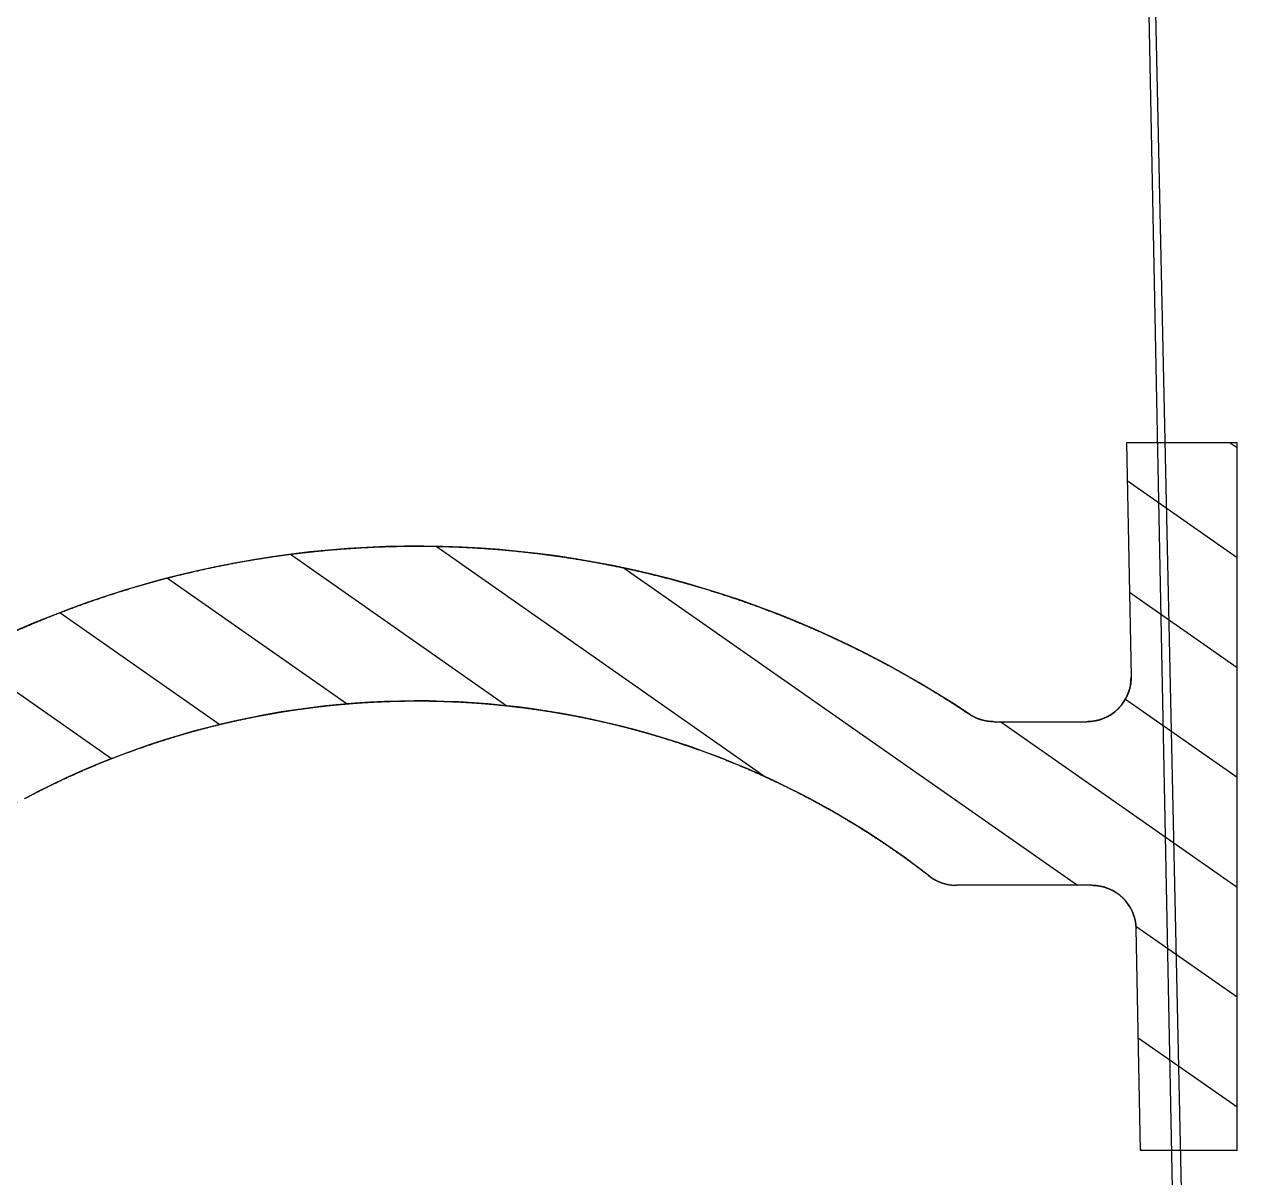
# Model space of a CAD drawing. Header units: millimetres. Extents: x 63 to 648, y -930 to -271.
# Drawn here: x 78.18 to 105.71, y -773.25 to -747.17 of the extents above; entities that cross this region are included whole.
import ezdxf

# ---------------------------------------------------------------- set-up
doc = ezdxf.new("R2010")
doc.units = ezdxf.units.MM
doc.header["$LTSCALE"] = 16.335
doc.layers.get('0').update_dxf_attribs({"linetype": 'CONTINUOUS'})
doc.layers.add('7_ALL_FEATURES', color=7, linetype='CONTINUOUS')

msp = doc.modelspace()

# ---------------------------------------------------------------- hatches: boundary and pattern name
at = {"linetype": 'Continuous'}
h = msp.add_hatch(dxfattribs=at)
h.set_pattern_fill('DEFAULT__5', color=2, scale=2.035091020899999, angle=325, style=0, pattern_type=0)
h.set_pattern_definition([(325, (139.363785591519, -1220.12750012733), (1.1672802554, 1.667048970099999), [])])
edge = h.paths.add_edge_path()
edge.add_line((105.587668082519, -756.6300487242299), (103.088315860219, -756.6300487242299))
edge.add_line((105.587668082519, -772.6300487242299), (105.587668082519, -756.6300487242299))
edge.add_line((105.587668082519, -772.6300487242299), (103.404483524819, -772.6300487242299))
edge.add_line((103.404483524819, -772.6300487242299), (103.305387403819, -767.6151844194297))
edge.add_spline(control_points=[(102.305720030019, -766.6349410510298), (102.882307134419, -766.6350203000297), (103.2939958652189, -767.0387096412301), (103.305387399719, -767.6151842098297)], knot_values=[0, 0, 0, 0, 1, 1, 1, 1], weights=[1, 0.8094038812999999, 0.8094038812999999, 1], degree=3, periodic=0)
edge.add_line((102.305719587719, -766.63494105093), (99.24475717931898, -766.6345216905299))
edge.add_spline(control_points=[(98.63256418691898, -766.4251239873298), (98.80941454901901, -766.5620964995301), (99.02106650291898, -766.6344910442298), (99.244757179319, -766.6345216905299)], knot_values=[0, 0, 0, 0, 1, 1, 1, 1], weights=[1, 0.9641504702, 0.9641504702, 1], degree=3, periodic=0)
edge.add_spline(control_points=[(78.178319289519, -764.67748008273), (84.94295577091899, -761.08202182613), (92.57593004321899, -761.7341955450297), (98.63256418691898, -766.4251239873298)], knot_values=[0, 0, 0, 0, 1, 1, 1, 1], weights=[1, 0.8932404839, 0.8932404839, 1], degree=3, periodic=0)
edge.add_spline(control_points=[(73.90662707681896, -764.9997829996299), (73.98773077811899, -765.09911211293), (74.16617850841898, -765.2743316933299), (74.498450171719, -765.4690869821299), (74.862216303619, -765.5772263559298), (75.22390198371899, -765.61405389133), (75.58470191001899, -765.6005729175299), (75.95990905411898, -765.54518009203), (76.35885771731898, -765.4492450518298), (76.79202414691899, -765.30986827443), (77.25661292571898, -765.12656596673), (77.731526639219, -764.9087829807298), (78.03058321681898, -764.75600271243), (78.17831917701899, -764.6774798710301)], knot_values=[0, 0, 0, 0, 0.0909090909, 0.1818181818, 0.2727272727, 0.3636363636, 0.4545454545000001, 0.5454545455, 0.6363636364000002, 0.7272727273, 0.8181818181999997, 0.9090909091, 1, 1, 1, 1], degree=3, periodic=0)
edge.add_line((73.33697767181899, -764.3021244957297), (73.90662657281898, -764.9997834111299))
edge.add_spline(control_points=[(73.420149902919, -763.5890144521298), (73.181965568719, -763.7715676733297), (73.14721342361898, -764.0696444151298), (73.337013281719, -764.3020954197298)], knot_values=[0, 0, 0, 0, 1, 1, 1, 1], weights=[1, 0.7974243625000002, 0.7974243625000002, 1], degree=3, periodic=0)
edge.add_spline(control_points=[(73.42017968231899, -763.58905330653), (81.32089908251899, -757.5336518030298), (91.27030989841899, -757.21983844133), (99.53693118471901, -762.7653074852299)], knot_values=[0, 0, 0, 0, 1, 1, 1, 1], weights=[1, 0.8749848604, 0.8749848604, 1], degree=3, periodic=0)
edge.add_spline(control_points=[(100.094020725819, -762.93485505233), (99.894141229019, -762.93485505233), (99.702921599119, -762.87665826233), (99.53693118471901, -762.7653074852299)], knot_values=[0, 0, 0, 0, 1, 1, 1, 1], weights=[1, 0.9711163743, 0.9711163743, 1], degree=3, periodic=0)
edge.add_line((100.094020725819, -762.93485505233), (102.192946155219, -762.93485505233))
edge.add_spline(control_points=[(103.192750979819, -761.9150987197299), (103.204506087319, -762.5099871234298), (102.787951257819, -762.93485471403), (102.192946723819, -762.93485505233)], knot_values=[0, 0, 0, 0, 1, 1, 1, 1], weights=[1, 0.8000581478, 0.8000581478, 1], degree=3, periodic=0)
edge.add_line((103.088315860219, -756.6300487242299), (103.1927509741189, -761.91509843013))

# ---------------------------------------------------------------- linework, layer by layer
at = {"color": 7, "linetype": 'Continuous'}
for p, q in [((105.587668082519, -756.6300487242299), (103.088315860219, -756.6300487242299)), ((103.088315860219, -756.6300487242299), (103.192750974119, -761.91509843013)), ((103.088315860219, -756.6300487242299), (103.192750974119, -761.91509843013)), ((105.587668082519, -756.6300487242299), (103.088315860219, -756.6300487242299)), ((105.587668082519, -772.6300487242299), (105.587668082519, -756.6300487242299)), ((105.587668082519, -772.6300487242299), (105.587668082519, -756.6300487242299)), ((100.094020725819, -762.93485505233), (102.192946155219, -762.93485505233)), ((100.094020725819, -762.93485505233), (102.192946155219, -762.93485505233)), ((102.305719587719, -766.63494105093), (99.244757179319, -766.6345216905299)), ((102.305719587719, -766.63494105093), (99.244757179319, -766.6345216905299)), ((103.404483524819, -772.6300487242299), (103.305387403819, -767.61518441943)), ((103.404483524819, -772.6300487242299), (103.305387403819, -767.61518441943)), ((105.587668082519, -772.6300487242299), (103.404483524819, -772.6300487242299)), ((105.587668082519, -772.6300487242299), (103.404483524819, -772.6300487242299))]:
    msp.add_line(p, q, dxfattribs=at)
for centre, radius, start, end in [((87.05255456911897, -781.3757465052299), 22.41, 56.14524187889948, 127.4678810824021), ((102.192946155219, -761.93485505233), 1, 270.0000325773999, 1.132028128696514), ((87.05340397601898, -781.37541324243), 18.91, 52.24183185800121, 117.9910007891004), ((100.094020725819, -761.93485505233), 1, 236.1452418788995, 270), ((99.24489418211901, -765.6345216999299), 1, 232.2418318580012, 269.9921503179004), ((102.305582584919, -767.63494104153), 1, 1.132056727996402, 89.99212498000038)]:
    msp.add_arc(centre, radius, start, end, dxfattribs=at)
for points, knots in [([(73.42017968231899, -763.58905330653), (73.44720335209837, -763.5683413735622), (73.50138461272213, -763.527010536284), (73.58299753621348, -763.4653409727747), (73.66500985550636, -763.4039561207514), (73.74742044692672, -763.3428593510037), (73.8302281810223, -763.2820540122127), (73.91343188724625, -763.2215434584265), (73.99703036241108, -763.1613310401583), (74.08102236891962, -763.1014201067738), (74.16540663479768, -763.0418140054201), (74.25018185377314, -762.9825160805404), (74.33534668494885, -762.923529673703), (74.42089975305612, -762.8648581231224), (74.50683964793296, -762.8065047630184), (74.59316492481048, -762.7484729234302), (74.6798741041855, -762.6907659299998), (74.76696567145218, -762.6333871028336), (74.8544380775597, -762.576339757317), (74.94228973787068, -762.5196272018206), (75.03051903338411, -762.4632527394821), (75.11912430965846, -762.4072196659604), (75.20810387739607, -762.3515312701358), (75.29745601199429, -762.2961908327738), (75.38717895399675, -762.2412016271328), (75.47727090855945, -762.1865669174325), (75.56773004601335, -762.1322899594566), (75.65855450128349, -762.0783739991778), (75.74974237424578, -762.0248222728142), (75.8412917298352, -761.9716380067131), (75.93320059760904, -761.918824415842), (76.0254669722855, -761.8663847045106), (76.11808881349648, -761.8143220652865), (76.21106404579649, -761.7626396785628), (76.30439055875576, -761.711340712202), (76.39806620714806, -761.6604283212602), (76.49208881096501, -761.6099056474966), (76.5864561551014, -761.559775818125), (76.68116599015919, -761.5100419469484), (76.77621603166484, -761.4607071321435), (76.87160396099686, -761.411774457455), (76.9673274247952, -761.3632469903141), (77.0633840354748, -761.3151277822943), (77.15977137107512, -761.2674198682222), (77.25648697563778, -761.2201262661378), (77.35352835900028, -761.1732499762693), (77.45089299734171, -761.1267939812122), (77.54857833269271, -761.0807612446079), (77.64658177389032, -761.0351547119517), (77.74490069595383, -760.9899773089111), (77.84353244075506, -760.9452319415411), (77.94247431687828, -760.9009214956938), (78.04172359992631, -760.857048836445), (78.14127753271293, -760.813616808031), (78.24113332538124, -760.7706282327756), (78.34128815561175, -760.7280859112497), (78.44173916875872, -760.6859926213269), (78.54248347828721, -760.6443511185385), (78.64351816551871, -760.6031641342103), (78.74484028046585, -760.5624343767897), (78.84644684146141, -760.5221645298265), (78.9483348357949, -760.4823572527314), (79.05050121966322, -760.443015179397), (79.15294291871004, -760.4041409185946), (79.25565682808293, -760.3657370530416), (79.358639812767, -760.3278061391285), (79.46188870758651, -760.2903507061671), (79.56540031797223, -760.2533732566528), (79.6691714198814, -760.2168762654447), (79.7731987602149, -760.1808621794085), (79.87747905678947, -760.1453334162428), (79.98200899943474, -760.1102923663225), (80.08678524922684, -760.0757413890956), (80.19180443971194, -760.0416828156765), (80.29706317673102, -760.0081189465827), (80.40255803879651, -759.9750520516902), (80.50828557769063, -759.9424843706183), (80.61424231845697, -759.9104181115291), (80.72042475994392, -759.878855450967), (80.8268293750838, -759.8477985335205), (80.9334526113802, -759.8172494717295), (81.04029089106297, -759.7872103453087), (81.14734061146763, -759.757683200597), (81.25459814569801, -759.7286700511448), (81.36205984268517, -759.7001728763346), (81.46972202775056, -759.672193621757), (81.57758100289468, -759.6447341982723), (81.68563304726689, -759.6177964822954), (81.79387441753673, -759.5913823149714), (81.90230134823148, -759.565493501897), (82.0109100524034, -759.5401318134329), (82.11969672174365, -759.51529898338), (82.22865752707766, -759.490996709221), (82.3377886190677, -759.4672266525226), (82.44708612817271, -759.4439904367605), (82.55654616554654, -759.4212896491564), (82.6661648232076, -759.3991258390123), (82.7759381744554, -759.3775005177259), (82.88586227461887, -759.3564151588016), (82.9959331612608, -759.3358711977908), (83.10614685464051, -759.3158700307692), (83.21649935833653, -759.2964130157926), (83.32698665959293, -759.277501471731), (83.4376047297693, -759.2591366776511), (83.54834952497737, -759.2413198737603), (83.65921698643797, -759.2240522600277), (83.77020304098413, -759.2073349967043), (83.88130360156131, -759.1911692037456), (83.99251456772944, -759.1755559608166), (84.10383182616602, -759.160496306716), (84.21525125119975, -759.1459912403069), (84.32676870517484, -759.1320417182108), (84.43838003916146, -759.118648657351), (84.5500810932855, -759.1058129323482), (84.66186769734647, -759.0935353769181), (84.77373567131573, -759.0818167830149), (84.88568082584248, -759.0706579009657), (84.9976989627293, -759.0600594391376), (85.10978587551571, -759.0500220639846), (85.22193735000207, -759.0405464001731), (85.33414916469305, -759.0316330294646), (85.44641709152141, -759.023282492016), (85.55873689615537, -759.0154952852955), (85.67110433863127, -759.0082718642698), (85.78351517385612, -759.0016126414184), (85.89596515224699, -758.9955179867748), (86.00845002008786, -758.9899882270985), (86.1209655202415, -758.9850236472518), (86.23350739249477, -758.9806244885128), (86.34607137429822, -758.9767909499394), (86.4586532011835, -758.9735231873336), (86.57124860732387, -758.9708213138055), (86.68385332612768, -758.9686853997368), (86.79646309062896, -758.9671154722442), (86.90907363423372, -758.9661115157048), (87.02168069104924, -758.9656734718992), (87.13427999661177, -758.9658012395558), (87.24686728829477, -758.9664946742106), (87.35943830590315, -758.9677535892325), (87.4719887921757, -758.9695777548627), (87.58451449332183, -758.9719668986397), (87.69701115967453, -758.9749207058233), (87.80947454598187, -758.9784388185403), (87.92190041221544, -758.982520836875), (88.03428452383989, -758.9871663185265), (88.14662265258434, -758.9923747782543), (88.25891057673999, -758.9981456894823), (88.37114408188032, -759.0044784830908), (88.48331896133222, -759.0113725476554), (88.59543101660051, -759.0188272303375), (88.70747605797771, -759.026841836675), (88.81944990503801, -759.0354156299514), (88.93134838714622, -759.0445478326044), (89.04316734394233, -759.0542376256519), (89.15490262598423, -759.0644841487523), (89.26655009509332, -759.0752865006667), (89.37810562492768, -759.0866437396539), (89.48956510143871, -759.0985548828182), (89.60092442341958, -759.1110189074147), (89.712179502948, -759.1240347502642), (89.82332626601789, -759.1376013078007), (89.93436065277037, -759.1517174373454), (90.0452786182336, -759.1663819560185), (90.15607613258167, -759.1815936421485), (90.26674918185608, -759.1973512341012), (90.37729376806998, -759.2136534326233), (90.48770591015156, -759.2304988984405), (90.5979816439479, -759.2478862548415), (90.70811702298747, -759.265814086744), (90.81810811878003, -759.2842809410909), (90.92795102138462, -759.3032853273379), (91.03764183970611, -759.3228257175722), (91.14717670203365, -759.3429005468342), (91.25655175639034, -759.36350821389), (91.36576317117631, -759.3846470800382), (91.47480713524233, -759.406315471689), (91.58367985860619, -759.4285116784866), (91.69237757274121, -759.4512339550823), (91.80089653101743, -759.4744805206896), (91.90923300904008, -759.4982495599281), (92.01738330509993, -759.5225392224975), (92.12534374057427, -759.5473476241579), (92.23311066023236, -759.5726728469765), (92.34068043281856, -759.5985129390609), (92.44804945111535, -759.6248659156342), (92.55521413249355, -759.6517297593278), (92.66217091932057, -759.6791024199217), (92.76891627922497, -759.7069818152647), (92.87544670542327, -759.7353658315893), (92.98175871710077, -759.7642523237881), (93.08784885985735, -759.7936391157345), (93.19371370584676, -759.8235240005577), (93.2993498541507, -759.8539047417136), (93.4047539311424, -759.884779072383), (93.50992259089688, -759.9161446962843), (93.61485251513187, -759.9479992888153), (93.71954041409427, -759.9803404957555), (93.8239830262474, -760.013165935558), (93.92817711891843, -760.0464731983424), (94.0321194883147, -760.0802598474176), (94.13580696027734, -760.1145234180727), (94.23923638985097, -760.149261420376), (94.34240466225634, -760.184471336974), (94.4453086924221, -760.2201506260991), (94.5479454260373, -760.2562967191978), (94.65031183891205, -760.292907024415), (94.75240493799878, -760.3299789241232), (94.85422176100431, -760.3675097776621), (94.95575937699682, -760.4054969201718), (95.05701488653774, -760.4439376637347), (95.1579854215831, -760.4828292982365), (95.25866814622172, -760.5221690906358), (95.35906025642046, -760.5619542863561), (95.45915898025659, -760.6021821095931), (95.55896157833378, -760.6428497632967), (95.65846534370947, -760.6839544301346), (95.75766760232526, -760.7254932723686), (95.85656571264909, -760.7674634333331), (95.95515706642192, -760.8098620364663), (96.0534390884961, -760.8526861867743), (96.15140923693075, -760.8959329710927), (96.24906500319582, -760.9395994583982), (96.34640391235068, -760.9836827000748), (96.44342352297119, -761.0281797308756), (96.54012142761718, -761.0730875686852), (96.63649525232242, -761.1184032158894), (96.73254265742273, -761.1641236586604), (96.82826133699108, -761.2102458686047), (96.92364901941814, -761.2567668022396), (97.01870346707535, -761.3036834020716), (97.11342247673508, -761.3509925965665), (97.2078038793863, -761.3986913009707), (97.30184554028745, -761.4467764178205), (97.39554535920043, -761.4952448369133), (97.488901270496, -761.5440934357588), (97.58191124253173, -761.5933190811209), (97.67457327852412, -761.6429186279422), (97.76688541627354, -761.6928889204173), (97.8588457278235, -761.7432267929516), (97.9504523199461, -761.7939290697897), (98.04170333393778, -761.8449925657098), (98.13259694551991, -761.8964140868708), (98.22313136506787, -761.9481904305687), (98.31330483742174, -762.000318386184), (98.40311564192326, -762.0527947353733), (98.4925620923206, -762.105616252597), (98.58164253697979, -762.1587797052084), (98.67035535838266, -762.2122818545542), (98.7586989735992, -762.2661194557115), (98.84667183375666, -762.3202892584461), (98.93427242450052, -762.3747880069911), (99.021499265449, -762.4296124411745), (99.10835091018141, -762.484759296467), (99.19482594720108, -762.5402253042348), (99.28092299647774, -762.5960071915938), (99.36664071997798, -762.6521016873398), (99.45197778394282, -762.7085054980365), (99.508655981867, -762.7463397284292), (99.53693118471901, -762.7653074852299)], [0, 0, 0, 0, 0.1021438498413641, 0.2044364979949241, 0.3068772018064783, 0.4094652105040625, 0.512199764701625, 0.6150800966822034, 0.7181054308083838, 0.8212749824545946, 0.924587959432692, 1.02804356055118, 1.131640976911967, 1.235379390903176, 1.339257976935326, 1.443275901030368, 1.547432321020072, 1.651726386322339, 1.756157238435399, 1.86072401044787, 1.96542582742057, 2.070261806106194, 2.175231055259963, 2.280332675379252, 2.385565759093766, 2.490929390639391, 2.596422646464031, 2.702044595046565, 2.807794296518089, 2.913670803414774, 3.019673160163812, 3.125800403350654, 3.232051561627871, 3.338425655873873, 3.44492169911408, 3.551538696527253, 3.658275645726472, 3.765131536543937, 3.87210535118682, 3.979196064111676, 4.086402642310186, 4.193724045210128, 4.301159224780566, 4.40870712550222, 4.516366684335124, 4.624136831080168, 4.732016488068651, 4.840004570554896, 4.948099986226299, 5.056301636027864, 5.164608413477852, 5.273019205224459, 5.381532890704531, 5.490148342608902, 5.598864426519771, 5.707680001550388, 5.816593919576503, 5.925605025962998, 6.034712159515067, 6.143914152335437, 6.253209829894839, 6.362598011442959, 6.472077509507463, 6.581647130429548, 6.691305674448681, 6.801051935297947, 6.910884700775589, 7.020802752383591, 7.13080486602243, 7.240889811285766, 7.351056352012699, 7.461303246481336, 7.571629246981611, 7.682033100319997, 7.792513547692395, 7.903069324928828, 8.013699162396899, 8.124401785172855, 8.235175912960807, 8.346020260612644, 8.456933537698864, 8.567914448818758, 8.678961693724302, 8.790073967308185, 8.90124995983064, 9.01248835685915, 9.12378783930852, 9.235147083885684, 9.346564762613246, 9.458039543413353, 9.569570090015326, 9.681155062044297, 9.792793115115668, 9.904482900738728, 10.01622306696289, 10.12801225792936, 10.23984911393555, 10.35173227219112, 10.4636603659851, 10.57563202575588, 10.68764587830533, 10.79970054749849, 10.91179465416225, 11.02392681594043, 11.13609564793287, 11.2482997623829, 11.36053776885513, 11.47280827436042, 11.5851098835628, 11.69744119868678, 11.8098008198793, 11.92218734490835, 12.03459936982913, 12.14703548848973, 12.25949429306296, 12.37197437405545, 12.48447432029129, 12.59699271910367, 12.70952815640636, 12.82207921687524, 12.93464448396144, 13.04722254001884, 13.15981196671475, 13.2724113443997, 13.38501925287515, 13.49763427146991, 13.61025497882524, 13.72287995293771, 13.83550777196152, 13.94813701335496, 14.06076625466483, 14.17339407368729, 14.28601904783846, 14.39863975512878, 14.5112547737253, 14.62386268232186, 14.73646205991145, 14.84905148655283, 14.96162954274227, 15.07419480978283, 15.18674587025582, 15.29928130749675, 15.41179970635946, 15.52429965250157, 15.63677973355551, 15.7492385381928, 15.86167465683189, 15.97408668169232, 16.08647320677118, 16.19883282795427, 16.31116414309005, 16.42346575235092, 16.53573625786349, 16.6479742642813, 16.76017837866495, 16.87234721069697, 16.98447937248592, 17.09657347913766, 17.20862814830416, 17.32064200085748, 17.4326136605879, 17.54454175447434, 17.65642491263987, 17.76826176871605, 17.88005095961067, 17.99179112583915, 18.10348091150595, 18.21511896457461, 18.32670393654371, 18.43823448318456, 18.54970926399906, 18.66112694276671, 18.77248618730624, 18.88378566975185, 18.99502406681893, 19.10620005933148, 19.21731233294627, 19.32835957781144, 19.43934048891826, 19.55025376600542, 19.66109811369789, 19.77187224146135, 19.88257486420477, 19.99320470169702, 20.1037604789729, 20.21424092633834, 20.32464477971755, 20.43497078022471, 20.54521767461726, 20.65538421541063, 20.7654691605839, 20.87547127426132, 20.98538932590267, 21.09522209136804, 21.20496835221004, 21.31462689614592, 21.4241965171206, 21.53367601520303, 21.64306419674351, 21.75235987432838, 21.86156186712685, 21.97066900066355, 22.07968010714176, 22.18859402510616, 22.29740960008024, 22.40612568402925, 22.51474113596624, 22.62325482142626, 22.73166561314852, 22.8399723905815, 22.94817404034777, 23.05626945607515, 23.16425753853104, 23.27213719558654, 23.37990734229339, 23.48756690115258, 23.59511480182743, 23.70254998141056, 23.80987138436125, 23.91707796246523, 24.0241686754093, 24.13114249007249, 24.23799838084371, 24.34473533006886, 24.45135232753475, 24.55784837078912, 24.66422246495299, 24.770473623228, 24.87660086644504, 24.98260322323192, 25.08847973010237, 25.19422943163615, 25.29985138013123, 25.40534463597252, 25.51070826755824, 25.61594135124503, 25.72104297136145, 25.82601222046763, 25.93084819922732, 26.03555001616857, 26.1401167882278, 26.24454764032106, 26.34884170565694, 26.45299812554196, 26.55701604962652, 26.66089463570798, 26.76463304971267, 26.86823046607172, 26.97168606725185, 27.07499904417774, 27.17816859590433, 27.28119392993514, 27.38407426195579, 27.48680881609874, 27.5893968247207, 27.69183752865446, 27.7941301767832, 27.89627402657055, 27.89627402657055, 27.89627402657055, 27.89627402657055]), ([(103.192750979819, -761.9150987197299), (103.19282462599, -761.918825716962), (103.1929304844673, -761.9262979164627), (103.192963704493, -761.9375330963898), (103.192869977649, -761.9488195441435), (103.192647578152, -761.9601554214292), (103.1922948063318, -761.9715388578497), (103.1918099912343, -761.9829679214096), (103.1911914919022, -761.9944406266771), (103.1904376987273, -762.0059549329306), (103.1895470369583, -762.0175087451812), (103.1885179668275, -762.029099914222), (103.1873489868879, -762.0407262373735), (103.1860386353092, -762.0523854589601), (103.1845854917722, -762.0640752709573), (103.1829881799398, -762.0757933138325), (103.1812453686654, -762.0875371771006), (103.1793557747553, -762.0993044004744), (103.1773181644406, -762.1110924747132), (103.1751313549003, -762.1228988425613), (103.1727942174602, -762.1347209002142), (103.1703056775381, -762.1465559979664), (103.1676647189042, -762.158401442154), (103.1648703829037, -762.1702544958794), (103.161921772612, -762.1821123810136), (103.1588180529763, -762.1939722794036), (103.1555584530166, -762.2058313344543), (103.1521422684191, -762.217686653165), (103.1485688612121, -762.229535307354), (103.1448376631892, -762.2413743359529), (103.1409481768014, -762.2532007468498), (103.1368999758488, -762.265011518529), (103.1326927084897, -762.2768036027312), (103.128326096763, -762.2885739258788), (103.1237999396972, -762.3003193920334), (103.1191141126058, -762.3120368843817), (103.1142685699162, -762.3237232682596), (103.1092633448982, -762.3353753929254), (103.1040985516326, -762.3469900945566), (103.0987743849244, -762.3585641981989), (103.0932911221514, -762.3700945209127), (103.0876491225882, -762.3815778735924), (103.0818488293215, -762.3930110643414), (103.0758907691544, -762.4043909007488), (103.069775552526, -762.4157141924157), (103.0635038748002, -762.4269777542191), (103.0570765155257, -762.4381784084721), (103.0504943391919, -762.4493129881193), (103.043758294823, -762.4603783393432), (103.0368694157423, -762.4713713242518), (103.0298288196517, -762.4822888239306), (103.0226377081789, -762.493127741057), (103.0152973660386, -762.5038850026006), (103.0078091612509, -762.514557563045), (103.0001745435784, -762.5251424066118), (102.992395043982, -762.5356365501439), (102.9844722742629, -762.5460370462552), (102.9764079251429, -762.5563409853858), (102.9682037661144, -762.5665454991631), (102.9598616429145, -762.5766477620381), (102.9513834777839, -762.5866449950544), (102.9427712667771, -762.5965344674179), (102.9340270784689, -762.6063134992066), (102.9251530529142, -762.6159794642555), (102.9161513989836, -762.6255297916944), (102.9070243936262, -762.6349619690852), (102.8977743786018, -762.644273543561), (102.8884037600933, -762.6534621253952), (102.8789150049385, -762.6625253883869), (102.8693106398333, -762.671461073192), (102.8595932485636, -762.6802669887305), (102.8497654690691, -762.688941013276), (102.8398299924646, -762.6974810975082), (102.82978955932, -762.7058852649168), (102.8196469578247, -762.7141516137604), (102.8094050211881, -762.7222783187548), (102.7990666246827, -762.7302636315317), (102.7886346836333, -762.7381058828832), (102.778112150068, -762.7458034827707), (102.7675020105986, -762.7533549222426), (102.7568072831512, -762.7607587735102), (102.7460310147717, -762.7680136913326), (102.7351762784313, -762.7751184131621), (102.7242461704244, -762.7820717598958), (102.7132438074319, -762.7888726361415), (102.7021723240622, -762.7955200310375), (102.6910348697803, -762.8020130178305), (102.6798346059183, -762.8083507538767), (102.6685747035531, -762.8145324814731), (102.6572583402699, -762.8205575270892), (102.6458886973556, -762.8264253008244), (102.6344689574882, -762.8321352968018), (102.6230023019528, -762.8376870926649), (102.611491907691, -762.8430803483373), (102.5999409451332, -762.8483148063391), (102.5883525751535, -762.8533902898441), (102.5767299473298, -762.8583067037263), (102.5650761966385, -762.8630640314711), (102.5533944415648, -762.8676623358936), (102.541687781648, -762.8721017572148), (102.5299592951092, -762.8763825120744), (102.5182120368173, -762.8805048926372), (102.5064490359621, -762.8844692648702), (102.4946732939027, -762.8882760672145), (102.4828877824655, -762.8919258095216), (102.4710954417021, -762.8954190713214), (102.4592991780881, -762.8987564999749), (102.447501862846, -762.9019388099601), (102.4357063300419, -762.9049667799685), (102.4239153751239, -762.9078412525378), (102.4121317532199, -762.9105631313827), (102.4003581777373, -762.9131333801607), (102.3885973188602, -762.91555301998), (102.3768518023812, -762.9178231284711), (102.3651242083126, -762.9199448372966), (102.353417069827, -762.9219193307096), (102.3417328721099, -762.9237478430314), (102.330074051406, -762.9254316573684), (102.318442994057, -762.9269721033701), (102.306842035633, -762.9283705552247), (102.2952734602688, -762.9296284299998), (102.2837394999047, -762.9307471855586), (102.2722423336658, -762.931728318564), (102.2607840873407, -762.9325733623807), (102.2493668330101, -762.933283885614), (102.2379925881677, -762.9338614899445), (102.2266633174133, -762.9343078079277), (102.2153809243884, -762.934624501737), (102.2041472811024, -762.9348132605533), (102.1966744486398, -762.9348550502104), (102.192946723819, -762.93485505233)], [0, 0, 0, 0, 0.0111831743767024, 0.0224182955890874, 0.0337050123499346, 0.0450429569555747, 0.0564317454747622, 0.0678709769588366, 0.0793602339162648, 0.0908990820390796, 0.1024870699127443, 0.1141237292511808, 0.1258085743858506, 0.1375411026451381, 0.1493207941631849, 0.1611471115881555, 0.1730195005917525, 0.1849373891167435, 0.1969001880525304, 0.2089072911322525, 0.2209580743383488, 0.233051896987507, 0.2451881008123599, 0.2573660104715556, 0.2695849339050107, 0.2818441618279872, 0.2941429683130479, 0.3064806107230147, 0.3188563298286757, 0.3312693502193424, 0.3437188801111461, 0.3562041118902721, 0.368724222143369, 0.3812783718736412, 0.3938657067211856, 0.4064853575368582, 0.4191364401708784, 0.4318180560695077, 0.4445292925077724, 0.45726922306505, 0.4700369075308086, 0.4828313928752285, 0.4956517130652472, 0.5084968897384206, 0.5213659325143208, 0.5342578394611758, 0.5471715975686774, 0.5601061828345058, 0.5730605611711699, 0.5860336888250794, 0.5990245123642852, 0.6120319698205031, 0.6250549906850591, 0.6380924966587354, 0.6511434021783536, 0.6642066147956153, 0.6772810358093619, 0.6903655608775717, 0.7034590804821607, 0.7165604803884271, 0.7296686424969109, 0.7427824450156575, 0.7559007632556672, 0.769022470549939, 0.7821464381124692, 0.7952715360622311, 0.808396633978776, 0.8215206015468975, 0.8346423088341918, 0.847760627136048, 0.860874429617975, 0.8739825916451346, 0.8870839916237727, 0.9001775111696709, 0.9132620363112337, 0.9263364573050314, 0.9393996699554971, 0.9524505754628814, 0.9654880814158165, 0.9785111022267592, 0.9915185596429017, 1.004509383285305, 1.017482510905189, 1.030436889301345, 1.043371474587093, 1.056285232602315, 1.069177139622526, 1.082046182343833, 1.094891359017955, 1.10771167923429, 1.12050616454358, 1.133273849107893, 1.146013779622828, 1.158725016029594, 1.171406631927843, 1.184057714576622, 1.196677365318922, 1.209264700289973, 1.22181884990521, 1.234338960173163, 1.246824192005504, 1.259273721833824, 1.271686742216066, 1.284062461326319, 1.296400103741106, 1.308698910191684, 1.320958138153335, 1.333177061570936, 1.34535497135865, 1.357491175095015, 1.369584997695718, 1.381635781023599, 1.393642884013996, 1.405605682996995, 1.417523571547216, 1.429395960465185, 1.441222277972679, 1.453001969453417, 1.46473449770114, 1.476419342844091, 1.488056002160375, 1.499643990029485, 1.511182838149695, 1.52267209522495, 1.534111326634358, 1.545500115132067, 1.556838059810861, 1.568124776546146, 1.579359897672008, 1.590543072134341, 1.590543072134341, 1.590543072134341, 1.590543072134341]), ([(78.178319289519, -764.67748008273), (78.20193731974403, -764.6649269112463), (78.24925611357126, -764.6399052046919), (78.32043702281831, -764.602651323741), (78.39186380311848, -764.56565472741), (78.46353524234121, -764.528917466648), (78.53545012910848, -764.4924415755092), (78.60760722599966, -764.4562290853937), (78.68000527684127, -764.4202820214807), (78.75264300466193, -764.384602402927), (78.82551911245349, -764.3491922429816), (78.89863228268987, -764.3140535480912), (78.97198117761836, -764.2791883181646), (79.0455644392385, -764.2445985464338), (79.11938068924206, -764.2102862187077), (79.19342852904683, -764.1762533133751), (79.2677065399076, -764.1425018013808), (79.34221328285963, -764.1090336458388), (79.41694729860765, -764.0758508013566), (79.49190710808935, -764.0429552149348), (79.56709121173577, -764.0103488241248), (79.6424980901057, -763.9780335581567), (79.71812620382705, -763.9460113373693), (79.79397399329426, -763.9142840721732), (79.87003987921331, -763.882853663959), (79.94632226230542, -763.8517220041567), (80.02281952344619, -763.8208909739343), (80.09953002378619, -763.790362444493), (80.1764521048899, -763.7601382765143), (80.2535840884068, -763.7302203195129), (80.33092427674293, -763.7006104126547), (80.40847095247199, -763.6713103830222), (80.48622237918113, -763.6423220472439), (80.56417680063335, -763.6136472090129), (80.64233244170569, -763.5852876610076), (80.72068750794953, -763.5572451833533), (80.79924018584776, -763.5295215436689), (80.87798864287883, -763.5021184968905), (80.95693102776328, -763.4750377853755), (81.03606547014896, -763.4482811373883), (81.11539008136575, -763.4218502691183), (81.19490295371578, -763.3957468816845), (81.27460216147715, -763.3699726636421), (81.35448576028485, -763.3445292884742), (81.43455178766108, -763.3194184158066), (81.5147982628923, -763.2946416904157), (81.59522318733902, -763.2702007424818), (81.67582454446296, -763.2460971869436), (81.7566003000214, -763.2223326236488), (81.83754840210752, -763.1989086367314), (81.9186667813855, -763.1758267947231), (81.99995335120568, -763.1530886501755), (82.08140600773784, -763.1306957396049), (82.16302262997984, -763.1086495826257), (82.24480108017217, -763.0869516827373), (82.3267392038393, -763.0656035264382), (82.40883482982528, -763.0446065829764), (82.49108577065863, -763.0239623045994), (82.57348982247613, -763.003672125729), (82.65604476553571, -762.9837374633441), (82.73874836395288, -762.9641597161412), (82.82159836631634, -762.9449402652072), (82.90459250549472, -762.9260804727977), (82.98772849900439, -762.9075816826468), (83.07100404927577, -762.8894452202181), (83.15441684349092, -762.871672391123), (83.23796455430056, -762.8542644829289), (83.32164483944904, -762.8372227626486), (83.4054553424332, -762.8205484786847), (83.48939369238317, -762.8042428589866), (83.57345750450736, -762.7883071122428), (83.65764438010324, -762.7727424264461), (83.7419519068734, -762.7575499694194), (83.82637765907361, -762.7427308884725), (83.91091919784284, -762.7282863106509), (83.99557407116033, -762.7142173410629), (84.08033981447323, -762.7005250650785), (84.16521395050502, -762.6872105458322), (84.2501939897869, -762.6742748256456), (84.3352774306488, -762.661718925111), (84.42046175960996, -762.6495438429786), (84.50574445151483, -762.6377505560966), (84.59112296993891, -762.6263400197294), (84.67659476713, -762.6153131662857), (84.76215728454285, -762.604670906292), (84.84780795288059, -762.5944141274454), (84.93354419248715, -762.5845436951093), (85.01936341345146, -762.5750604516836), (85.1052630159527, -762.5659652165083), (85.19124039052006, -762.5572587860083), (85.27729291820874, -762.548941933383), (85.36341797097927, -762.5410154085275), (85.44961291178548, -762.5334799377854), (85.53587509495789, -762.526336223663), (85.62220186643083, -762.5195849457845), (85.708590564008, -762.5132267587978), (85.79503851767404, -762.5072622943471), (85.88154304977022, -762.5016921595403), (85.96810147534087, -762.4965169373069), (86.05471110235169, -762.4917371866936), (86.14136923204099, -762.4873534419459), (86.22807315903648, -762.4833662132181), (86.31482017184008, -762.479775985613), (86.40160755294839, -762.476583220211), (86.48843257923645, -762.473788352914), (86.57529252211963, -762.4713917949243), (86.66218464794784, -762.469393932654), (86.74910621823585, -762.4677951275405), (86.8360544899281, -762.4665957157567), (86.92302671574271, -762.4657960088939), (87.010020144423, -762.4653962927316), (87.09703202101728, -762.4653968284968), (87.18405958720543, -762.465797851437), (87.27110008146607, -762.4665995722761), (87.35815073961136, -762.4678021758101), (87.44520879482312, -762.469405821497), (87.53227147807617, -762.4714106436447), (87.61933601842088, -762.4738167507257), (87.70639964322584, -762.4766242261304), (87.79345957855494, -762.4798331269541), (87.88051304933244, -762.4834434858225), (87.96755727978228, -762.4874553089285), (88.05458949364647, -762.4918685772327), (88.1416069144969, -762.4966832460974), (88.22860676599855, -762.5018992449254), (88.31558627220069, -762.5075164782908), (88.40254265790708, -762.5135348243509), (88.48947314890583, -762.5199541363087), (88.57637497233557, -762.5267742411604), (88.66324535681741, -762.533994940981), (88.75008153294222, -762.5416160118695), (88.83688073344344, -762.5496372046138), (88.9236401935921, -762.5580582441651), (89.01035715133828, -762.5668788305866), (89.09702884777295, -762.5760986380997), (89.1836525272699, -762.5857173156382), (89.27022543789496, -762.5957344866198), (89.35674483159698, -762.6061497495917), (89.44320796462021, -762.6169626773788), (89.52961209769568, -762.6281728181443), (89.61595449638995, -762.639779693982), (89.7022324312723, -762.6517828032976), (89.7884431784319, -762.664181618018), (89.87458401950485, -762.6769755863796), (89.96065224213518, -762.6901641310467), (90.04664514020843, -762.7037466500421), (90.13256001408818, -762.7177225166888), (90.21839417092924, -762.7320910801265), (90.30414492502925, -762.7468516641418), (90.38980959796575, -762.7620035689292), (90.47538551903095, -762.7775460696352), (90.56087002530595, -762.7934784179537), (90.6462604621513, -762.8097998409866), (90.73155418342645, -762.8265095415242), (90.81674855158337, -762.8436066993472), (90.90184093813917, -762.8610904696593), (90.98682872385294, -762.8789599843952), (91.0717092989997, -762.8972143517509), (91.15648006366428, -762.9158526566735), (91.24113842790153, -762.9348739609383), (91.3256818122125, -762.9542773028368), (91.41010764756314, -762.974061697932), (91.49441337572156, -762.9942261388024), (91.57859644955315, -763.014769595442), (91.66265433327715, -763.0356910149596), (91.74658450260499, -763.056989322603), (91.83038444508976, -763.0786634207838), (91.9140516603177, -763.1007121901466), (91.99758366028541, -763.1231344890521), (92.08097796931808, -763.145929154668), (92.16423212475893, -763.1690950018271), (92.24734367665408, -763.1926308246325), (92.33031018858662, -763.2165353951782), (92.41312923732983, -763.2408074651327), (92.49579841349185, -763.2654457648279), (92.57831532152179, -763.2904490040004), (92.66067758007313, -763.3158158717307), (92.7428828220718, -763.3415450368256), (92.82492869500464, -763.3676351478737), (92.90681286101895, -763.3940848336576), (92.98853299741916, -763.4208927028753), (93.07008679666546, -763.448057344507), (93.15147196637457, -763.47557732902), (93.23268623009298, -763.503451206217), (93.31372732668552, -763.5316775086684), (93.39459301147035, -763.5602547483836), (93.47528105555423, -763.5891814201236), (93.55578924643706, -763.6184559998437), (93.63611538832998, -763.6480769450408), (93.71625730193927, -763.678042695715), (93.79621282498312, -763.7083516739323), (93.87597981208523, -763.7390022844407), (93.95555613525988, -763.7699929143514), (94.03493968367926, -763.8013219342639), (94.11412836435571, -763.8329876972325), (94.19312010179448, -763.8649885403261), (94.2719128383065, -763.8973227841882), (94.35050453453015, -763.9299887327325), (94.42889316888068, -763.9629846748196), (94.50707673841679, -763.9963088828043), (94.58505325840221, -764.0299596141712), (94.66282076275424, -764.0639351109935), (94.74037730428545, -764.0982336002005), (94.81772095440749, -764.13285329438), (94.89484980371734, -764.1677923912325), (94.9717619618992, -764.2030490742663), (95.04845555763919, -764.2386215134949), (95.12492873944946, -764.2745078641691), (95.20117967480199, -764.3107062689643), (95.27720655095916, -764.3472148569056), (95.35300757500418, -764.3840317436427), (95.4285809735381, -764.4211550326769), (95.50392499330646, -764.4585828144077), (95.57903790076197, -764.4963131674943), (95.65391798278003, -764.5343441577531), (95.7285635460567, -764.5726738400261), (95.80297291769737, -764.6113002572652), (95.87714444530462, -764.6502214408193), (95.95107649652724, -764.6894354116746), (96.02476745988507, -764.7289401792566), (96.09821574414099, -764.7687337430664), (96.17141977889636, -764.8088140919245), (96.24437801428456, -764.849179204867), (96.31708892140836, -764.8898270508864), (96.38955099196222, -764.9307555896955), (96.46176273869948, -764.9719627714898), (96.53372269509667, -765.0134465375629), (96.60542941571013, -765.055204820394), (96.6768814760789, -765.0972355439269), (96.74807747290069, -765.1395366237197), (96.81901602372406, -765.1821059676279), (96.88969576745144, -765.2249414752605), (96.96011536392051, -765.2680410391577), (97.03027349440823, -765.3114025440706), (97.10016886108899, -765.3550238683194), (97.16980018759162, -765.3989028829938), (97.23916621868813, -765.4430374528175), (97.30826572041335, -765.4874254362542), (97.37709748010774, -765.532064685572), (97.44566030620808, -765.5769530475555), (97.51395302863133, -765.6220883630772), (97.58197449844018, -765.6674684679995), (97.64972358800497, -765.7130911930537), (97.71719919113352, -765.7589543639068), (97.78440022242064, -765.8050558022514), (97.85132561824568, -765.8513933247872), (97.91797433583056, -765.8979647446199), (97.98434535380235, -765.9447678707603), (98.05043767191243, -765.9918005086926), (98.11625031109514, -766.0390604604272), (98.1817823133224, -766.0865455251304), (98.24703274183646, -766.1342534987308), (98.31200068095055, -766.182182174428), (98.37668523583767, -766.2303293439369), (98.44108553209468, -766.2786927947029), (98.50520072083995, -766.3272703169042), (98.5690299551166, -766.3760596840165), (98.61141807379745, -766.4087460947356), (98.63256418691898, -766.4251239873298)], [0, 0, 0, 0, 0.0802405208985494, 0.1605808313162511, 0.2410203911419589, 0.3215586551438126, 0.4021950734722559, 0.4829290911193835, 0.5637601483594695, 0.644687680296287, 0.7257111174353243, 0.8068298854014615, 0.8880434047020754, 0.9693510912492769, 1.050752355932504, 1.132246604999411, 1.213833239857915, 1.295511656910637, 1.377281247921937, 1.45914140000647, 1.541091495381418, 1.623130911494102, 1.705259021157782, 1.787475192482781, 1.869778788821059, 1.952169168968801, 2.034645686931672, 2.117207692298739, 2.199854529727939, 2.282585539723014, 2.365400057761774, 2.448297414990686, 2.531276938227795, 2.614337949488789, 2.697479766329265, 2.780701702171762, 2.864003065599116, 2.947383160971302, 3.03084128844322, 3.114376743508206, 3.197988817573538, 3.281676797594607, 3.365439966271946, 3.449277602242957, 3.533188979833838, 3.617173369025741, 3.701230035834243, 3.785358242143967, 3.869557245672446, 3.953826300114629, 4.038164655198717, 4.122571556577966, 4.207046246034696, 4.291587961322335, 4.376195936327981, 4.46086940113076, 4.545607582097766, 4.630409701491602, 4.715274978121241, 4.800202626946535, 4.885191859505005, 4.970241883175619, 5.055351902275901, 5.140521117442216, 5.22574872544775, 5.311033920089573, 5.396375891462742, 5.481773826196653, 5.567226907847088, 5.652734316434684, 5.738295228704206, 5.823908818359108, 5.909574255846165, 5.995290708374684, 6.081057340150457, 6.166873312393219, 6.252737783200333, 6.338649907823328, 6.424608838597582, 6.510613724999958, 6.596663713472253, 6.682757948120439, 6.768895570000447, 6.855075717599588, 6.941297526784744, 7.027560130941627, 7.113862660751247, 7.200204244621763, 7.286584008385516, 7.37300107558165, 7.459454567561514, 7.545943603083312, 7.632467299118796, 7.719024770135728, 7.805615128561516, 7.892237484835657, 7.978890947532072, 8.065574622983924, 8.152287615757752, 8.239029028824396, 8.32579796286005, 8.412593517313244, 8.499414789594775, 8.58626087573747, 8.673130870090983, 8.760023865588712, 8.846938953520546, 8.933875224009668, 9.020831765784706, 9.107807666047055, 9.194802011147003, 9.281813886148665, 9.368842374700677, 9.45588655990523, 9.542945523383457, 9.63001834624238, 9.71710410844454, 9.804201889069123, 9.891310766782006, 9.978429819189415, 10.06555812332728, 10.15269475579768, 10.23983879254837, 10.32698930903296, 10.4141453804689, 10.50130608142608, 10.58847048635377, 10.67563766957524, 10.76280670502413, 10.84997666664387, 10.93714662822085, 11.02431566366215, 11.11148284684936, 11.1986472518389, 11.28580795278753, 11.37296402423207, 11.46011454075361, 11.54725857747198, 11.63439520997467, 11.7215235141165, 11.80864256653951, 11.89575144414614, 11.98284922483432, 12.06993498700398, 12.15700780983298, 12.24406677338195, 12.33111095858862, 12.41813944715191, 12.50515132213713, 12.59214566724995, 12.67912156754069, 12.76607810927755, 12.85301437972572, 12.93992946765671, 13.02682246313501, 13.11369245756714, 13.20053854366698, 13.28735981603215, 13.37415537044788, 13.46092430448569, 13.54766571744975, 13.63437871033621, 13.72106238580451, 13.80771584838812, 13.89433820478066, 13.98092856319937, 14.0674860342074, 14.1540097301775, 14.24049876567792, 14.32695225767235, 14.41336932488191, 14.49974908867336, 14.58609067251594, 14.67239320236852, 14.75865580647982, 14.84487761567002, 14.93105776324262, 15.01719538514715, 15.10328961979928, 15.18933960834406, 15.27534449460625, 15.36130342541678, 15.44721555002814, 15.53308002091984, 15.61889599309574, 15.70466262494566, 15.79037907746, 15.87604451491034, 15.96165810455279, 16.04721901685809, 16.13272642537585, 16.21817950705487, 16.30357744182536, 16.38891941312589, 16.47420460778833, 16.55943221582625, 16.64460143093642, 16.72971145004836, 16.81476147379704, 16.89975070633152, 16.98467835521879, 17.0695436318552, 17.15434575123224, 17.23908393218312, 17.32375739699176, 17.40836537195999, 17.49290708726701, 17.57738177667798, 17.66178867810111, 17.74612703320856, 17.83039608766394, 17.91459509117069, 17.99872329748971, 18.08277996431656, 18.16676435352166, 18.25067573099208, 18.33451336696398, 18.41827653573066, 18.50196451572159, 18.58557658978742, 18.66911204488476, 18.7525701722803, 18.83595026772649, 18.91925163108988, 19.00247356689453, 19.08561538381737, 19.16867639510255, 19.25165591824589, 19.33455327553833, 19.41736779358134, 19.5000988034918, 19.58274564102488, 19.66530764630296, 19.74778416430131, 19.83017454441524, 19.91247814075897, 19.99469431207902, 20.07682242173701, 20.15886183791609, 20.2408119332712, 20.32267208533776, 20.40444167638129, 20.48612009341879, 20.56770672821521, 20.64920097734018, 20.73060224199654, 20.81190992855861, 20.89312344790743, 20.97424221577387, 21.05526565302807, 21.13619318494783, 21.21702424214028, 21.29775825979121, 21.37839467806427, 21.45893294210889, 21.53937250193783, 21.61971281243755, 21.69995333333412, 21.69995333333412, 21.69995333333412, 21.69995333333412]), ([(100.094020725819, -762.93485505233), (100.0879469337705, -762.93485505233), (100.075783580701, -762.9347442322766), (100.0575225995902, -762.9342445652582), (100.039230248529, -762.9334090219169), (100.020915766344, -762.9322357068469), (100.0025883949603, -762.9307230544814), (99.98425749311687, -762.9288698351087), (99.9659324863841, -762.9266751615662), (99.94762286130265, -762.9241384920097), (99.9293381466267, -762.9212596354855), (99.91108789815041, -762.9180387538061), (99.89288168207938, -762.9144763633417), (99.87472905861964, -762.910573337072), (99.85663956545636, -762.9063309039223), (99.83862270116558, -762.9017506487135), (99.82068790873647, -762.8968345096357), (99.80284455903964, -762.8915847762901), (99.78510193434448, -762.8860040866414), (99.7674692127447, -762.8800954209034), (99.74995545166217, -762.8738620985213), (99.73256957297335, -762.8673077699727), (99.71532034753902, -762.8604364109273), (99.69821638062676, -762.8532523141449), (99.68126609779519, -762.8457600806966), (99.66447773119486, -762.8379646107045), (99.64785930645803, -762.8298710934513), (99.63141863032973, -762.8214849959428), (99.6151632791637, -762.812812052766), (99.59910058619819, -762.8038582516899), (99.58323763838887, -762.7946298274935), (99.56758123849468, -762.7851332290585), (99.55213800291808, -762.7753751773257), (99.54197518011674, -762.7686911312649), (99.53693118471901, -762.7653074852299)], [0, 0, 0, 0, 0.0182213761452778, 0.0364891860116736, 0.054800547969896, 0.0731525375355238, 0.0915421897720719, 0.1099665023399734, 0.1284224376575619, 0.1469069266150525, 0.1654168706836049, 0.1839491455830445, 0.2025006040911151, 0.2210680794594601, 0.2396483881066916, 0.2582383334637203, 0.2768347087827698, 0.2954343007151476, 0.3140338926911463, 0.3326302679601873, 0.3512202132393548, 0.369800521896115, 0.3883679972146678, 0.4069194558179455, 0.4254517307769744, 0.4439616748418737, 0.4624461637271887, 0.4809020990595151, 0.4993264116246254, 0.5177160638835023, 0.536068053429576, 0.5543794154160111, 0.5726472252346082, 0.5908686014327863, 0.5908686014327863, 0.5908686014327863, 0.5908686014327863]), ([(98.63256418691898, -766.4251239873298), (98.63523061758987, -766.4271891666317), (98.64058878257202, -766.4312959245901), (98.64869443966325, -766.4373791952495), (98.65687430470352, -766.4433894404445), (98.66512741729852, -766.449325357139), (98.67345280122537, -766.4551856691253), (98.6818494482631, -766.4609691131149), (98.69031632225071, -766.4666744445528), (98.6988523588146, -766.4723004363955), (98.70745646631978, -766.4778458799287), (98.71612752498004, -766.4833095871192), (98.72486438883762, -766.4886903891585), (98.73366588510967, -766.4939871387712), (98.74253081493208, -766.4991987107518), (98.75145795418267, -766.5043240019234), (98.76044605366836, -766.509361932708), (98.76949383988442, -766.5143114470562), (98.77860001520621, -766.519171514129), (98.78776325914158, -766.5239411274767), (98.79698222802674, -766.5286193076957), (98.80625555674503, -766.5332051007903), (98.81558185843679, -766.5376975806917), (98.82495972574362, -766.5420958486144), (98.83438773103968, -766.546399034688), (98.84386442790858, -766.550606296853), (98.85338835082867, -766.5547168236084), (98.86295801685401, -766.5587298325869), (98.87257192587711, -766.5626445719092), (98.88222856147728, -766.5664603209029), (98.89192639194628, -766.5701763894822), (98.90166387061835, -766.5737921200844), (98.91143943730916, -766.5773068863607), (98.92125151857495, -766.5807200950816), (98.93109852902563, -766.5840311853103), (98.94097887182315, -766.5872396292511), (98.9508909396373, -766.5903449328533), (98.96083311572553, -766.5933466349634), (98.9708037745305, -766.5962443088885), (98.98080128275456, -766.5990375614742), (98.990824000112, -766.6017260341519), (99.0008702803046, -766.6043094024828), (99.01093847199527, -766.6067873763436), (99.02102691950086, -766.6091597003217), (99.03113396381833, -766.6114261537233), (99.04125794359938, -766.6135865500934), (99.05139719583514, -766.6156407381181), (99.06155005704555, -766.6175886003685), (99.07171486381066, -766.6194300547699), (99.0818899540536, -766.6211650530543), (99.09207366761903, -766.6227935816826), (99.10226434730713, -766.6243156612608), (99.1124603396975, -766.6257313463666), (99.12265999604253, -766.6270407254235), (99.13286167304443, -766.6282439209112), (99.14306373386594, -766.6293410879982), (99.1532645487596, -766.6303324156175), (99.1634624960244, -766.6312181252877), (99.17365596280061, -766.6319984712723), (99.18384334587832, -766.6326737397907), (99.19402305241721, -766.6332442490126), (99.20419350100408, -766.6337103488534), (99.2143531210436, -766.6340724197449), (99.22450035913342, -766.6343308731637), (99.23463365809366, -766.6344861506172), (99.24138452192228, -766.6345212284664), (99.244757179319, -766.6345216905299)], [0, 0, 0, 0, 0.0101179722596615, 0.0202524562120889, 0.0304029707029684, 0.0405690295734848, 0.0507501420184536, 0.0609458128086486, 0.0711555420067234, 0.0813788256104402, 0.0916151553182101, 0.1018640188705453, 0.1121249000196401, 0.122397278873135, 0.1326806318157293, 0.1429744319778929, 0.1532781489912231, 0.1635912496778771, 0.1739131975006256, 0.1842434533584157, 0.1945814754684883, 0.2049267195649328, 0.2152786390676041, 0.2256366853219811, 0.2360003075600661, 0.2463689533317659, 0.2567420686477069, 0.2671190978321513, 0.2774994842205223, 0.2878826698695887, 0.2982680961183633, 0.3086552033447286, 0.3190434315138882, 0.3294322203300827, 0.3398210091011953, 0.3502092373787577, 0.3605963445755016, 0.3709817707643562, 0.3813649564207178, 0.3917453428171432, 0.4021223719889281, 0.4124954872646378, 0.4228641330354368, 0.4332277553011313, 0.4435858015137454, 0.4539377210155445, 0.4642829651812238, 0.4746209872992368, 0.4849512431700806, 0.4952731909693752, 0.5055862916022824, 0.5158900086601863, 0.5261838088030608, 0.5364671617697157, 0.5467395405904893, 0.5570004217402355, 0.5672492853218469, 0.5774856150546873, 0.5877088986183752, 0.5979186278840157, 0.6081142985833132, 0.6182954110749596, 0.6284614699037778, 0.6386119844126082, 0.6487464683368342, 0.6588644406219184, 0.6588644406219184, 0.6588644406219184, 0.6588644406219184]), ([(102.305720030019, -766.6349410510298), (102.3093741669306, -766.6349415532727), (102.31669867372, -766.6349827075408), (102.3277081872042, -766.6351655420519), (102.3387631824087, -766.6354711851941), (102.3498618821493, -766.6359011813377), (102.3610024819599, -766.6364570483468), (102.372183122386, -766.6371402758834), (102.3834018967037, -766.6379523243114), (102.394656849325, -766.6388946223218), (102.4059459766539, -766.6399685656648), (102.4172672275025, -766.641175515434), (102.4286185036202, -766.6425167961376), (102.439997660327, -766.6439936942407), (102.4514025071188, -766.645607456402), (102.462830808449, -766.6473592876619), (102.474280284417, -766.6492503498449), (102.4857486117918, -766.651281759962), (102.4972334248192, -766.6534545883335), (102.5087323163008, -766.6557698574527), (102.5202428387006, -766.6582285391171), (102.5317625050684, -766.6608315547145), (102.5432887905825, -766.6635797717285), (102.5548191334484, -766.6664740037874), (102.566350936592, -766.6695150078482), (102.5778815687774, -766.672703483502), (102.5894083663954, -766.6760400711186), (102.6009286345824, -766.6795253510936), (102.612439649342, -766.683159841262), (102.623938658792, -766.6869439966546), (102.635422884955, -766.6908782081842), (102.6468895259138, -766.694962800381), (102.6583357569985, -766.6991980318714), (102.6697587335522, -766.7035840923221), (102.6811555919623, -766.7081211034871), (102.6925234525653, -766.7128091162326), (102.7038594208528, -766.7176481115358), (102.7151605904522, -766.7226379977527), (102.7264240443768, -766.7277786117977), (102.7376468582282, -766.7330697162038), (102.7488261012152, -766.738511001261), (102.7599588397631, -766.7441020816323), (102.7710421387318, -766.7498424980546), (102.7820730642955, -766.7557317160055), (102.7930486861822, -766.7617691254718), (102.8039660799867, -766.7679540411661), (102.8148223298349, -766.7742857016535), (102.8256145301805, -766.7807632705732), (102.8363397892215, -766.7873858350803), (102.8469952300569, -766.7941524079139), (102.8575779944886, -766.8010619257091), (102.8680852443032, -766.8081132509146), (102.8785141642289, -766.8153051716357), (102.8888619644193, -766.8226364018947), (102.8991258827005, -766.8301055826557), (102.9093031869114, -766.8377112824857), (102.9193911772, -766.8454519985268), (102.929387188738, -766.8533261568957), (102.9392885934531, -766.8613321143966), (102.9490928028806, -766.8694681589743), (102.9587972699384, -766.8777325112817), (102.9683994912586, -766.8861233258406), (102.9778970094524, -766.8946386923432), (102.987287414877, -766.9032766373106), (102.9965683482031, -766.9120351251895), (103.0057375016924, -766.9209120604191), (103.0147926217886, -766.9299052887106), (103.0237315101763, -766.939012599364), (103.0325520268343, -766.9482317258712), (103.0412520899651, -766.9575603495684), (103.0498296794794, -766.9669960997087), (103.0582828369013, -766.9765365571966), (103.0666096684452, -766.9861792549609), (103.0748083445956, -766.9959216818019), (103.0828771032755, -767.0057612829116), (103.0908142498675, -767.0156954631586), (103.0986181585443, -767.0257215890684), (103.1062872737126, -767.0358369908076), (103.1138201105946, -767.0460389648194), (103.1212152561491, -767.0563247762101), (103.1284713704185, -767.0666916605658), (103.1355871858202, -767.0771368273911), (103.1425615095825, -767.0876574611966), (103.1493932229224, -767.0982507248567), (103.1560812813978, -767.1089137620118), (103.1626247167694, -767.1196436985854), (103.1690226345307, -767.1304376467946), (103.1752742173601, -767.1412927055834), (103.1813787219813, -767.1522059649203), (103.1873354813105, -767.1631745069827), (103.1931439034554, -767.1741954089104), (103.198803471122, -767.1852657454677), (103.2043137423406, -767.1963825906817), (103.2096743491115, -767.2075430208884), (103.214884997372, -767.2187441165268), (103.2199454661788, -767.2299829647073), (103.2248556074629, -767.241256661136), (103.2296153448841, -767.25256231245), (103.2342246733864, -767.2638970383186), (103.2386836578277, -767.2752579735482), (103.2429924326698, -767.2866422700541), (103.2471512007668, -767.298047098792), (103.2511602316457, -767.3094696519719), (103.2550198615783, -767.3209071445596), (103.2587304914428, -767.3323568162725), (103.2622925860918, -767.3438159332619), (103.265706672199, -767.3552817900497), (103.2689733380609, -767.3667517108368), (103.2720932315901, -767.378223051213), (103.2750670586736, -767.3896931997277), (103.2778955822553, -767.4011595791695), (103.2805796205656, -767.4126196481267), (103.2831200453299, -767.4240709021285), (103.2855177807224, -767.4355108749781), (103.2877738018598, -767.4469371397978), (103.2898891320158, -767.458347310438), (103.2918648426326, -767.4697390421356), (103.293702050593, -767.4811100326885), (103.2954019168503, -767.4924580233063), (103.2969656447526, -767.5037807994174), (103.2983944784177, -767.515076191501), (103.2996897012225, -767.5263420757298), (103.3008526332911, -767.5375763746935), (103.3018846312242, -767.5487770577372), (103.3027870848632, -767.5599421416226), (103.3035614169613, -767.5710696913036), (103.3042090802554, -767.5821578184951), (103.3047315571406, -767.5932046892732), (103.3051303565462, -767.6042084965572), (103.30531520555, -767.6115307861035), (103.305387399719, -767.6151842098297)], [0, 0, 0, 0, 0.0109624108385111, 0.0219733469793007, 0.0330324594711618, 0.0441393844261675, 0.0552937430419163, 0.0664951414734111, 0.077743170874864, 0.0890374069570981, 0.1003774103223891, 0.1117627261361787, 0.123192884234911, 0.1346673989975608, 0.1461857694545605, 0.1577474790271402, 0.1693519957323668, 0.18099877192369, 0.192687244877475, 0.204416836025546, 0.2161869517555627, 0.2279969828608539, 0.2398463049631041, 0.2517342786383159, 0.2636602490421452, 0.2756235465801375, 0.2876234866243559, 0.2996593700772329, 0.3117304828219256, 0.3238360965916009, 0.33597546879415, 0.3481478425498936, 0.3603524473741452, 0.3725884987966805, 0.3848551991364505, 0.3971517373409231, 0.4094772894395927, 0.4218310187325021, 0.4342120761859157, 0.4466196004859249, 0.4590527184622385, 0.4715105456489888, 0.4839921862593848, 0.4964967334430003, 0.5090232703342324, 0.5215708694958973, 0.5341385939567943, 0.5467254973962845, 0.5593306243517295, 0.5719530110796353, 0.5845916853882315, 0.5972456676246157, 0.6099139706863785, 0.6225956007585867, 0.6352895575499122, 0.6479948349511915, 0.6607104213061805, 0.6734353000290946, 0.6861684501054308, 0.6989088463593943, 0.7116554603412774, 0.7244072602908564, 0.7371632119322409, 0.7499222793773558, 0.7626834246865589, 0.7754456092352421, 0.7882077937453804, 0.8009689390845984, 0.813728006493404, 0.8264839581838309, 0.8392357581294827, 0.8519823719866998, 0.8647227683163343, 0.8774559184259997, 0.8901807970997694, 0.9028963834676736, 0.9156016609409046, 0.9282956177053707, 0.9409772477426013, 0.9536455507851865, 0.9662995329916384, 0.9789382073171597, 0.991560594011201, 1.004165721026196, 1.016752624434138, 1.029320348883633, 1.041867948095107, 1.054394484943583, 1.066899032163124, 1.079380672675164, 1.091838499922566, 1.104271617909724, 1.116679142241646, 1.129060199631244, 1.141413928988957, 1.15373948109091, 1.166036019276937, 1.178302719680528, 1.190538771061249, 1.202743375879441, 1.214915749646824, 1.227055121758979, 1.239160735568784, 1.251231848286246, 1.263267731764647, 1.275267671902806, 1.287230969349904, 1.299156939776363, 1.31104491342888, 1.322894235514086, 1.334704266652638, 1.346474382334232, 1.358203973586736, 1.369892446455648, 1.381539222683606, 1.393143739341827, 1.404705448869472, 1.416223819348489, 1.427698334211432, 1.439128492316322, 1.450513808073508, 1.46185381141721, 1.473148047500353, 1.484396076942277, 1.495597475404073, 1.506751834022395, 1.517858758920074, 1.528917871432017, 1.539928807526003, 1.550891218405612, 1.550891218405612, 1.550891218405612, 1.550891218405612])]:
    msp.add_open_spline(points, degree=3, knots=knots, dxfattribs=at)
at = {"layer": '7_ALL_FEATURES', "color": 6, "linetype": 'Continuous'}
for q in [(105.713581170019, -837.56004872423), (105.387668082519, -837.56004872423)]:
    msp.add_line((102.087668082519, -670.56004872423), q, dxfattribs=at)

doc.saveas('drawing.dxf')
